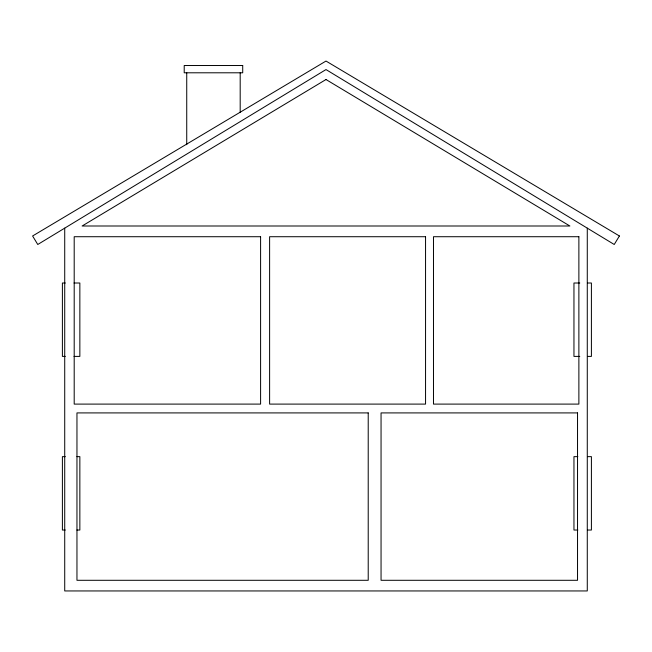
<?xml version="1.0" encoding="UTF-8"?>
<svg xmlns="http://www.w3.org/2000/svg" width="652" height="652" viewBox="0 0 652 652"><rect width="100%" height="100%" fill="white"/><g stroke="black" fill="none" stroke-linecap="round" stroke-linejoin="round"><path stroke-width="0.98" d="M65.306 283.009L62.396 283.009L62.396 356.399L65.306 356.399M74.035 283.009L79.854 283.009L79.854 356.399L74.035 356.399M579.775 283.009L573.956 283.009L573.956 356.399L579.775 356.399M587.525 283.009L591.405 283.009L591.405 356.399L587.525 356.399M65.306 456.644L62.396 456.644L62.396 530.035L65.306 530.035M76.944 456.644L79.854 456.644L79.854 530.035L76.944 530.035M577.835 456.644L573.956 456.644L573.956 530.035L577.835 530.035M587.525 456.644L591.405 456.644L591.405 530.035L587.525 530.035M587.281 228.143L587.281 590.948L64.719 590.948L64.719 228.143M240.189 72.796L240.189 112.225M186.733 72.796L186.733 144.711M619.4 235.983L614.233 244.492L326 69.568L37.767 244.492L32.6 235.983L326 61.052L619.4 235.983M326 79.52L82.128 225.999L569.872 225.999L326 79.52M242.715 65.518L184.214 65.518L184.214 72.796L242.715 72.796L242.715 65.518M260.596 236.717L74.198 236.717L74.198 404.101L260.596 404.101L260.596 236.717M425.552 236.717L269.61 236.717L269.61 404.101L425.552 404.101L425.552 236.717M578.878 236.717L433.482 236.717L433.482 404.101L578.878 404.101L578.878 236.717M368.217 412.912L76.96 412.912L76.96 580.296L368.217 580.296L368.217 412.912M577.533 412.912L381.053 412.912L381.053 580.296L577.533 580.296L577.533 412.912"/></g></svg>
